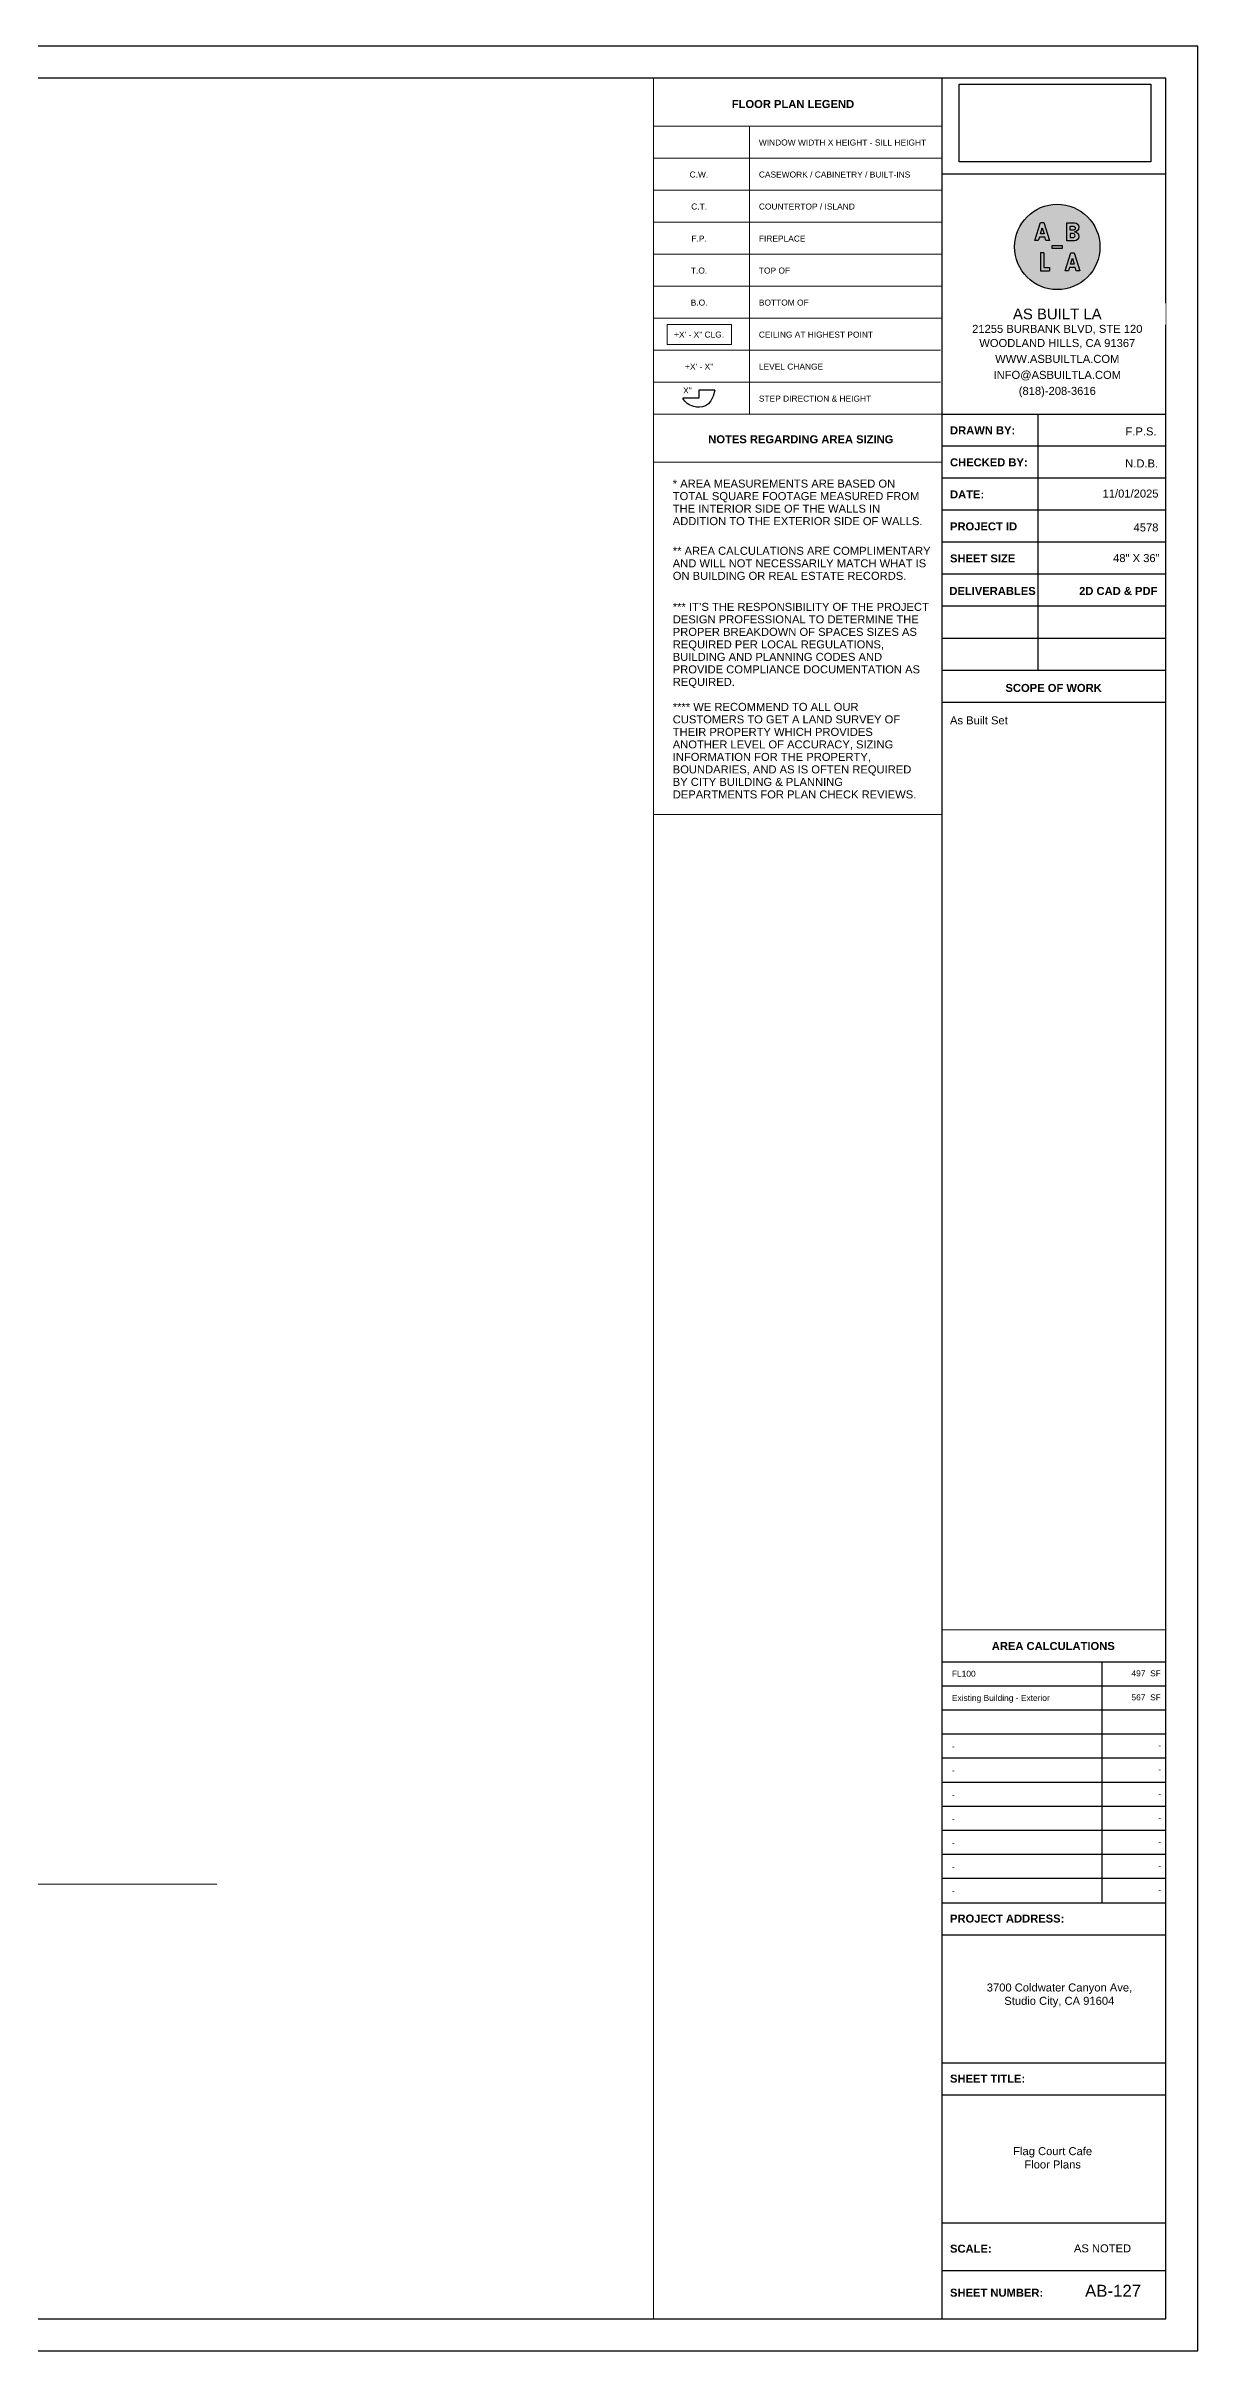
# Model space of a CAD drawing. Header units: inches. Extents: x -2078 to 106214, y -964 to 6385.
# Drawn here: x 105351 to 106214, y 2929 to 4657 of the extents above; entities that cross this region are included whole.
import ezdxf

# ---------------------------------------------------------------- set-up
doc = ezdxf.new("R2010")
doc.units = ezdxf.units.IN
doc.header["$MEASUREMENT"] = 0
doc.set_wipeout_variables(frame=1)
for name, color, linetype, lineweight in [('A-ANNO', 2, 'Continuous', 5), ('A-COLS', 3, 'Continuous', 9), ('A-DETAIL-2', 20, 'Continuous', 25), ('A-DETAIL-3', 40, 'Continuous', 15)]:
    doc.layers.add(name, color=color, linetype=linetype, lineweight=lineweight)
doc.layers.add('A-HATCH', color=9, linetype='Continuous')
doc.layers.add('A-TB', color=7, linetype='Continuous')
doc.styles.add('Arial_3', font='arial.ttf', dxfattribs={"height": 0.125})
doc.styles.add('Arial_4', font='arial.ttf', dxfattribs={"height": 3})
doc.styles.add('Arial_5', font='arial.ttf', dxfattribs={"height": 0.09375})
doc.styles.add('Arial_B_2', font='arialbd.ttf', dxfattribs={"height": 0.125})
doc.styles.add('JC', font='arial.ttf', dxfattribs={"height": 0.125})
picture_1 = doc.add_image_def('image1.png', size_in_pixel=(151, 61))

# ---------------------------------------------------------------- blocks, each defined once
blk = doc.blocks.new('JC_TB_48x36 - JC_TB_4836-1441736-Floor Plans')
at = {"layer": 'A-TB'}
for p, q in [((47.997, 24.012), (-0.003, 24.012)), ((47.997, -11.988), (47.997, 24.012)), ((47.497, 23.512), (0.747, 23.512)), ((47.497, 15.262), (43.997, 15.262)), ((47.497, 14.762), (43.997, 14.762)), ((47.497, 14.262), (43.997, 14.262)), ((43.997, -9.988), (47.497, -9.988)), ((47.497, -10.738), (43.997, -10.738)), ((0.747, -11.488), (47.497, -11.488)), ((-0.003, -11.988), (47.997, -11.988))]:
    blk.add_line(p, q, dxfattribs=at)
at = {"layer": 'A-TB', "char_height": 0.125, "attachment_point": 1, "bg_fill": 3, "box_fill_scale": 1.25, "bg_fill_color": 256, "bg_fill_true_color": 13158600, "bg_fill_transparency": 0}
for s, insert, width, style in [('DRAWN BY:', (44.126, 18.073), 1.22463, 'Arial_B_2'), ('CHECKED BY:', (44.126, 17.573), 1.4645, 'Arial_B_2'), ('DATE:', (44.126, 17.073), 0.63441, 'Arial_B_2'), ('PROJECT ID', (44.126, 16.573), 1.26566, 'Arial_B_2'), ('SHEET SIZE', (44.126, 16.073), 1.23725, 'Arial_B_2'), ('48" X 36"', (46.673, 16.078), 0.87428, 'Arial_3'), ('SCOPE OF WORK', (44.992, 14.05), 1.82747, 'Arial_B_2'), ('PROJECT ADDRESS:', (44.126, -5.172), 2.14941, 'Arial_B_2'), ('SHEET TITLE:', (44.126, -7.672), 1.42031, 'Arial_B_2'), ('SCALE:', (44.126, -10.328), 0.77959, 'Arial_B_2'), ('AS NOTED', (46.061, -10.323), 1.08259, 'Arial_3'), ('SHEET NUMBER:', (44.126, -11.016), 1.76434, 'Arial_B_2')]:
    blk.add_mtext(s, dxfattribs=dict(at, insert=insert, width=width, style=style))
at = {"layer": 'A-TB'}
for p, q in [((43.997, 23.512), (43.997, -11.488)), ((47.497, -11.488), (47.497, 23.512)), ((47.497, 18.262), (43.997, 18.262)), ((45.497, 18.262), (45.497, 14.262)), ((47.497, 17.762), (43.997, 17.762)), ((47.497, 17.262), (43.997, 17.262)), ((47.497, 16.762), (43.997, 16.762)), ((47.497, 16.262), (43.997, 16.262)), ((47.497, 15.762), (43.997, 15.762)), ((47.497, 13.762), (43.997, 13.762)), ((43.997, -4.988), (47.497, -4.988)), ((43.997, -5.488), (47.497, -5.488)), ((43.997, -7.488), (47.497, -7.488)), ((43.997, -7.988), (47.497, -7.988))]:
    blk.add_line(p, q, dxfattribs=at)
blk = doc.blocks.new('Logo - ABLA - CAD Format')
at = {"layer": 'A-HATCH', "true_color": 0xc9ee63}
h = blk.add_hatch(color=71, dxfattribs=at)
h.dxf.hatch_style = 1
h.paths.add_polyline_path([(-0.71, 0.89), (-0.79, 0.62), (-0.62, 0.62)], flags=0)
h.paths.add_polyline_path([(0.6, 0.78), (0.74, 0.78, 1), (0.74, 0.98), (0.6, 0.98)], flags=0)
h.paths.add_polyline_path([(0.6, 0.44), (0.74, 0.44, 1), (0.74, 0.63), (0.6, 0.63)], flags=0)
h.paths.add_polyline_path([(0.62, -0.8), (0.79, -0.8), (0.71, -0.53)], flags=0)
h.paths.add_polyline_path([(-2, 0, 1), (2, 0, 1)])
h.paths.add_polyline_path([(0.8, 0.28), (0.44, 0.28), (0.44, 1.13), (0.8, 1.13, -1), (0.8, 0.71, -1)], flags=16)
h.paths.add_polyline_path([(0.74, 0.44), (0.6, 0.44), (0.6, 0.63), (0.74, 0.63, -1)], flags=0)
h.paths.add_polyline_path([(0.79, -0.27), (1.05, -1.12), (0.89, -1.12), (0.84, -0.96), (0.58, -0.96), (0.53, -1.12), (0.37, -1.12), (0.63, -0.27)], flags=16)
h.paths.add_polyline_path([(0.74, 0.78), (0.6, 0.78), (0.6, 0.98), (0.74, 0.98, -1)], flags=0)
h.paths.add_polyline_path([(0.71, -0.53), (0.79, -0.8), (0.62, -0.8)], flags=0)
h.paths.add_polyline_path([(0.25, 0.06), (0.25, -0.06), (-0.25, -0.06), (-0.25, 0.06)], flags=16)
h.paths.add_polyline_path([(-0.37, 0.3), (-0.53, 0.3), (-0.58, 0.46), (-0.84, 0.46), (-0.89, 0.3), (-1.05, 0.3), (-0.79, 1.15), (-0.63, 1.15)], flags=16)
h.paths.add_polyline_path([(-0.63, -0.27), (-0.63, -0.96), (-0.37, -0.96), (-0.37, -1.12), (-0.79, -1.12), (-0.79, -0.27)], flags=16)
h.paths.add_polyline_path([(-0.62, 0.62), (-0.79, 0.62), (-0.71, 0.89)], flags=0)
at = {"layer": 'A-HATCH'}
h = blk.add_hatch(color=250, dxfattribs=at)
h.dxf.hatch_style = 1
h.paths.add_polyline_path([(-0.63, 1.15), (-0.79, 1.15), (-1.05, 0.3), (-0.89, 0.3), (-0.84, 0.46), (-0.58, 0.46), (-0.53, 0.3), (-0.37, 0.3)])
h.paths.add_polyline_path([(-0.62, 0.62), (-0.79, 0.62), (-0.71, 0.89)], flags=16)
h.paths.add_polyline_path([(0.44, 0.28), (0.8, 0.28, 1), (0.8, 0.71, 1), (0.8, 1.13), (0.44, 1.13)])
h.paths.add_polyline_path([(0.6, 0.44), (0.6, 0.63), (0.74, 0.63, -1), (0.74, 0.44)], flags=16)
h.paths.add_polyline_path([(0.6, 0.78), (0.6, 0.98), (0.74, 0.98, -1), (0.74, 0.78)], flags=16)
h.paths.add_polyline_path([(0.37, -1.12), (0.53, -1.12), (0.58, -0.96), (0.84, -0.96), (0.89, -1.12), (1.05, -1.12), (0.79, -0.27), (0.63, -0.27)])
h.paths.add_polyline_path([(0.71, -0.53), (0.79, -0.8), (0.62, -0.8)], flags=16)
h.paths.add_polyline_path([(0.25, -0.06), (0.25, 0.06), (-0.25, 0.06), (-0.25, -0.06)])
h.paths.add_polyline_path([(-0.79, -1.12), (-0.37, -1.12), (-0.37, -0.96), (-0.63, -0.96), (-0.63, -0.27), (-0.79, -0.27)])
at = {"layer": 'A-HATCH', "true_color": 0xc9ee63}
h = blk.add_hatch(color=71, dxfattribs=at)
h.dxf.hatch_style = 1
h.paths.add_polyline_path([(-0.71, 0.89), (-0.79, 0.62), (-0.62, 0.62)])
h.paths.add_polyline_path([(0.74, 0.78, 1), (0.74, 0.98), (0.6, 0.98), (0.6, 0.78)])
h.paths.add_polyline_path([(0.6, 0.63), (0.6, 0.44), (0.74, 0.44, 1), (0.74, 0.63)])
h.paths.add_polyline_path([(0.62, -0.8), (0.79, -0.8), (0.71, -0.53)])
blk.add_circle((0, 0), 2)
at = {"layer": 'A-HATCH', "color": 250}
for points in [[(-0.63, 1.15), (-0.37, 0.3), (-0.53, 0.3), (-0.58, 0.46), (-0.84, 0.46), (-0.89, 0.3), (-1.05, 0.3), (-0.79, 1.15)], [(-0.71, 0.89), (-0.62, 0.62), (-0.79, 0.62)], [(0.25, 0.06), (-0.25, 0.06), (-0.25, -0.06), (0.25, -0.06)], [(0.79, -0.27), (1.05, -1.12), (0.89, -1.12), (0.84, -0.96), (0.58, -0.96), (0.53, -1.12), (0.37, -1.12), (0.63, -0.27)], [(0.71, -0.53), (0.79, -0.8), (0.62, -0.8)]]:
    blk.add_lwpolyline(points, close=True, dxfattribs=at)
for points in [[(0.8, 0.71, -1), (0.8, 0.28), (0.44, 0.28), (0.44, 1.13), (0.8, 1.13, -1)], [(0.6, 0.98), (0.74, 0.98, -1), (0.74, 0.78), (0.6, 0.78)], [(0.6, 0.44), (0.74, 0.44, 1), (0.74, 0.63), (0.6, 0.63)]]:
    blk.add_lwpolyline(points, format="xyb", close=True, dxfattribs=at)
for points in [[(-0.79, -0.27), (-0.79, -1.12), (-0.37, -1.12)], [(-0.63, -0.27), (-0.79, -0.27)], [(-0.63, -0.27), (-0.63, -0.96), (-0.37, -0.96)], [(-0.37, -0.96), (-0.37, -1.12)]]:
    blk.add_lwpolyline(points, dxfattribs=at)
blk = doc.blocks.new('TB-INFO-ABLA')
blk.add_wipeout([(168, 180), (168, 0), (0, 0), (0, 180)])
blk.add_wipeout([(168, 180), (168, 0), (0, 0), (0, 180)])
at = {"xscale": 16, "yscale": 16, "zscale": 16}
blk.add_blockref('Logo - ABLA - CAD Format', (86.6, 125.4), dxfattribs=at)
at = {"char_height": 6, "width": 168.619, "attachment_point": 2, "style": 'JC', "bg_fill": 2}
for s, insert in [('21255 BURBANK BLVD, STE 120', (86.6, 67)), ('(818)-208-3616', (86.6, 20.5))]:
    blk.add_mtext(s, dxfattribs=dict(at, insert=insert))
for s, insert in [('WOODLAND HILLS, CA 91367', (86.6, 56.4)), ('INFO@ASBUILTLA.COM', (86.6, 32.5))]:
    blk.add_mtext(s, dxfattribs=dict(at, insert=insert))
at = {"insert": (86.6, 44.5), "char_height": 6, "width": 168.619, "attachment_point": 2, "style": 'JC', "bg_fill": 2}
blk.add_mtext('WWW.ASBUILTLA.COM', dxfattribs=at)
blk.add_lwpolyline([(168, 180), (0, 180), (0, 0), (168, 0)], close=True)
at = {"insert": (86.6, 75.1), "char_height": 8, "width": 154.347, "attachment_point": 5, "style": 'JC', "bg_fill": 2}
blk.add_mtext('AS BUILT LA ', dxfattribs=at)

msp = doc.modelspace()

# ---------------------------------------------------------------- linework, layer by layer
at = {"layer": 'A-COLS', "lineweight": 9}
msp.add_line((104271.504, 3278.694), (105478.483, 3278.694), dxfattribs=at)
at = {"layer": 'A-DETAIL-2'}
for p, q in [((105839.714, 4392.709), (105827.714, 4392.709)), ((105851.714, 4398.582), (105839.714, 4398.582)), ((105839.714, 4398.582), (105839.714, 4392.709)), ((106021.88, 3445.347), (106189.88, 3445.347)), ((106141.88, 3445.347), (106141.88, 3264.663)), ((106021.88, 3427.347), (106189.88, 3427.347)), ((106021.88, 3409.347), (106189.88, 3409.347)), ((106021.88, 3391.347), (106189.88, 3391.347)), ((106021.88, 3373.347), (106189.88, 3373.347)), ((106021.88, 3355.005), (106189.88, 3355.005)), ((106021.88, 3337.005), (106189.88, 3337.005)), ((106021.88, 3319.005), (106189.88, 3319.005)), ((106021.88, 3301.005), (106189.88, 3301.005)), ((106021.88, 3283.005), (106189.88, 3283.005))]:
    msp.add_line(p, q, dxfattribs=at)
msp.add_open_spline([(105851.714, 4398.582), (105849.092, 4385.097), (105835.815, 4385.097), (105829.634, 4389.146), (105827.714, 4392.709)], degree=3, knots=[0, 0, 0, 0, 0.0199103671, 0.0342127174, 0.0342127174, 0.0342127174, 0.0342127174], dxfattribs=at)
at = {"layer": 'A-DETAIL-3', "lineweight": 9}
for p, q in [((106021.88, 4632.663), (105805.88, 4632.663)), ((105805.88, 4632.663), (105805.88, 4380.663)), ((105805.88, 4632.663), (105805.88, 2952.663)), ((106021.88, 4380.663), (106021.88, 4632.663)), ((106021.88, 4632.663), (106021.88, 4596.663)), ((106021.88, 4596.663), (105805.88, 4596.663)), ((105877.88, 4596.663), (105877.88, 4380.663)), ((106021.88, 4572.663), (105805.88, 4572.663)), ((106021.88, 4548.663), (105805.88, 4548.663)), ((106021.88, 4524.663), (105805.88, 4524.663)), ((106021.88, 4500.663), (105805.88, 4500.663)), ((106021.88, 4476.663), (105805.88, 4476.663)), ((106021.88, 4452.663), (105805.88, 4452.663)), ((106021.88, 4428.663), (105805.88, 4428.663)), ((106021.88, 4404.663), (105805.88, 4404.663)), ((106021.88, 4380.663), (105805.88, 4380.663)), ((105805.88, 4380.663), (105805.88, 4080.663)), ((106021.88, 4380.663), (105805.88, 4380.663)), ((105805.88, 4344.663), (106021.88, 4344.663)), ((105805.88, 4080.663), (106021.88, 4080.663)), ((106189.88, 3469.347), (106021.88, 3469.347)), ((106021.88, 3469.347), (106021.88, 3264.663)), ((106189.88, 3301.321), (106189.88, 3469.347))]:
    msp.add_line(p, q, dxfattribs=at)

# ---------------------------------------------------------------- texts
at = {"layer": 'A-ANNO', "lineweight": 50, "char_height": 6, "attachment_point": 1}
for s, insert, width, style in [('FLOOR PLAN LEGEND', (105864.478, 4616.231), 110.595, 'Arial_B_2'), ('NOTES REGARDING AREA SIZING', (105846.867, 4364.886), 166.4985, 'Arial_B_2'), ('* AREA MEASUREMENTS ARE BASED ON ', (105820.242, 4331.643), 205.131, 'Arial_3'), ('TOTAL SQUARE FOOTAGE MEASURED FROM ', (105820.242, 4322.268), 226.7955, 'Arial_3'), ('ADDITION TO THE EXTERIOR SIDE OF WALLS.', (105820.242, 4303.518), 227.4015, 'Arial_3'), ('THE INTERIOR SIDE OF THE WALLS IN ', (105820.242, 4312.893), 192.102, 'Arial_3'), ('AND WILL NOT NECESSARILY MATCH WHAT IS ', (105820.242, 4271.87), 234.0675, 'Arial_3'), ('** AREA CALCULATIONS ARE COMPLIMENTARY ', (105820.242, 4281.245), 236.946, 'Arial_3'), ('ON BUILDING OR REAL ESTATE RECORDS.', (105820.242, 4262.495), 212.2515, 'Arial_3'), ('2D CAD & PDF', (106124.848, 4251.147), 70.4475, 'Arial_B_2'), ('*** IT', (105820.242, 4239.247), 23.7855, 'Arial_3'), ('’', (105839.867, 4239.247), 2.2725, 'Arial_3'), ('S THE RESPONSIBILITY OF THE PROJECT ', (105841.742, 4239.247), 209.979, 'Arial_3'), ('DESIGN PROFESSIONAL TO DETERMINE THE ', (105820.242, 4229.872), 226.4925, 'Arial_3'), ('PROPER BREAKDOWN OF SPACES SIZES AS ', (105820.242, 4220.497), 225.735, 'Arial_3'), ('REQUIRED PER LOCAL REGULATIONS, ', (105820.242, 4211.122), 194.6775, 'Arial_3'), ('BUILDING AND PLANNING CODES AND ', (105820.242, 4201.747), 192.8595, 'Arial_3'), ('PROVIDE COMPLIANCE DOCUMENTATION AS ', (105820.242, 4192.372), 227.25, 'Arial_3'), ('REQUIRED.', (105820.242, 4182.997), 56.358, 'Arial_3'), ('**** WE RECOMMEND TO ALL OUR ', (105820.242, 4164.249), 171.6495, 'Arial_3'), ('CUSTOMERS TO GET A LAND SURVEY OF ', (105820.242, 4154.874), 209.5245, 'Arial_3'), ('ANOTHER LEVEL OF ACCURACY, SIZING ', (105820.242, 4136.124), 203.313, 'Arial_3'), ('THEIR PROPERTY WHICH PROVIDES ', (105820.242, 4145.499), 185.133, 'Arial_3'), ('BOUNDARIES, AND AS IS OFTEN REQUIRED ', (105820.242, 4117.374), 219.8265, 'Arial_3'), ('INFORMATION FOR THE PROPERTY, ', (105820.242, 4126.749), 182.8605, 'Arial_3'), ('BY CITY BUILDING & PLANNING ', (105820.242, 4107.999), 157.7115, 'Arial_3'), ('DEPARTMENTS FOR PLAN CHECK REVIEWS.', (105820.242, 4098.624), 221.796, 'Arial_3'), ('AREA CALCULATIONS', (106059.381, 3460.135), 109.383, 'Arial_B_2')]:
    msp.add_mtext(s, dxfattribs=dict(at, insert=insert, width=width, style=style))
at = {"layer": 'A-ANNO', "char_height": 4.5, "attachment_point": 1, "style": 'Arial_5'}
for s, insert, width in [('WINDOW WIDTH X HEIGHT - SILL HEIGHT', (105884.786, 4586.626), 153.924), ('C.W.', (105832.841, 4562.626), 17.4225), ('CASEWORK / CABINETRY / BUILT-INS', (105884.786, 4562.626), 139.077), ('C.T.', (105834.091, 4538.626), 14.544), ('COUNTERTOP / ISLAND', (105884.786, 4538.626), 88.3245), ('F.P.', (105834.216, 4514.626), 14.0895), ('FIREPLACE', (105884.786, 4514.626), 42.723), ('T.O.', (105833.841, 4490.626), 14.9985), ('TOP OF', (105884.786, 4490.626), 28.785), ('B.O.', (105833.716, 4466.626), 15.453), ('BOTTOM OF ', (105884.786, 4466.626), 48.177), ('+X\' - X" CLG.', (105821.222, 4442.626), 45.753), ('CEILING AT HIGHEST POINT', (105884.786, 4442.626), 104.535), ('+X\' - X"', (105829.466, 4418.626), 25.6035), ('LEVEL CHANGE', (105884.786, 4418.626), 59.2365), ('X"', (105828.03, 4400.745), 7.7265), ('STEP DIRECTION & HEIGHT', (105884.786, 4394.626), 103.02), ('497  SF', (106164.081, 3438.9), 26.8155), ('FL100', (106029.469, 3438.592), 21.6645), ('Existing Building - Exterior', (106029.469, 3420.462), 89.5365), ('567  SF', (106164.081, 3420.9), 26.8155), ('-', (106029.469, 3384.101), 2.5755), ('-', (106184.081, 3384.9), 2.5755), ('-', (106029.469, 3366.101), 2.5755), ('-', (106184.081, 3366.9), 2.5755), ('-', (106029.469, 3347.759), 2.5755), ('-', (106184.081, 3348.559), 2.5755), ('-', (106029.469, 3329.759), 2.5755), ('-', (106184.081, 3330.559), 2.5755), ('-', (106029.469, 3311.759), 2.5755), ('-', (106184.081, 3312.559), 2.5755), ('-', (106029.469, 3293.759), 2.5755), ('-', (106184.081, 3294.559), 2.5755), ('-', (106029.469, 3275.759), 2.5755), ('-', (106184.081, 3276.559), 2.5755)]:
    msp.add_mtext(s, dxfattribs=dict(at, insert=insert, width=width))
at = {"layer": 'A-TB', "attachment_point": 1, "bg_fill": 2}
for s, insert, char_height, width, style in [('F.P.S.', (106159.6, 4370.778), 6, 19.392, 'Arial_3'), ('N.D.B.', (106159.395, 4346.778), 6, 29.997, 'Arial_3'), ('4578', (106165.65, 4298.778), 6, 22.422, 'Arial_3'), ('As Built Set', (106028.06, 4154.153), 6, 52.8735, 'Arial_3'), ('\\pi7.54459;Flag Court Cafe\\P\\pi15.91839;Floor Plans', (106067.884, 3081.427), 6, 73.21878, 'Arial_3'), ('AB-127', (106129.31, 2978.229), 9, 50.904, 'Arial_4')]:
    msp.add_mtext(s, dxfattribs=dict(at, insert=insert, char_height=char_height, width=width, style=style))

# ---------------------------------------------------------------- next in the draw order: linework, layer by layer
at = {"layer": 'A-DETAIL-3', "lineweight": 9}
msp.add_line((106021.88, 4080.663), (106021.88, 4380.663), dxfattribs=at)

# ---------------------------------------------------------------- next in the draw order: block references
at = {"layer": 'A-TB', "xscale": 48, "yscale": 48, "zscale": 48}
msp.add_blockref('JC_TB_48x36 - JC_TB_4836-1441736-Floor Plans', (103910.03, 3504.063), dxfattribs=at)

# ---------------------------------------------------------------- next in the draw order: linework, layer by layer
at = {"layer": 'A-ANNO', "flags": 128}
msp.add_lwpolyline([(105816.007, 4447.841), (105864.23, 4447.841), (105864.23, 4432.904), (105816.007, 4432.904)], close=True, dxfattribs=at)

# ---------------------------------------------------------------- next in the draw order: block references
msp.add_blockref('TB-INFO-ABLA', (106021.88, 4380.663))

# ---------------------------------------------------------------- next in the draw order: texts
at = {"layer": 'A-ANNO', "lineweight": 50, "insert": (106027.582, 4251.147), "char_height": 6, "width": 70.4475, "attachment_point": 1, "style": 'Arial_B_2'}
msp.add_mtext('DELIVERABLES', dxfattribs=at)
at = {"layer": 'A-TB', "insert": (106142.406, 4324.179), "char_height": 6, "width": 44.8736, "attachment_point": 1, "style": 'Arial_3', "bg_fill": 3, "box_fill_scale": 1.25, "bg_fill_color": 256, "bg_fill_true_color": 13158600, "bg_fill_transparency": 0}
msp.add_mtext('11/01/2025', dxfattribs=at)
at = {"layer": 'A-TB', "insert": (106043.907, 3204.129), "char_height": 6, "width": 131.3505, "attachment_point": 1, "style": 'Arial_3', "bg_fill": 2}
msp.add_mtext('\\pi11.70799;3700 Coldwater Canyon Ave,\\P\\pi24.83146;Studio City, CA 91604', dxfattribs=at)

# ---------------------------------------------------------------- next in the draw order: pictures from other files: only their frames are drawn
at = {"color": 7, "true_color": 0xffffff}
image = msp.add_image(picture_1, insert=(106034.896, 4569.991), size_in_units=(143.644, 58.028), dxfattribs=at)
image.dxf.flags = 15

doc.saveas('drawing.dxf')
